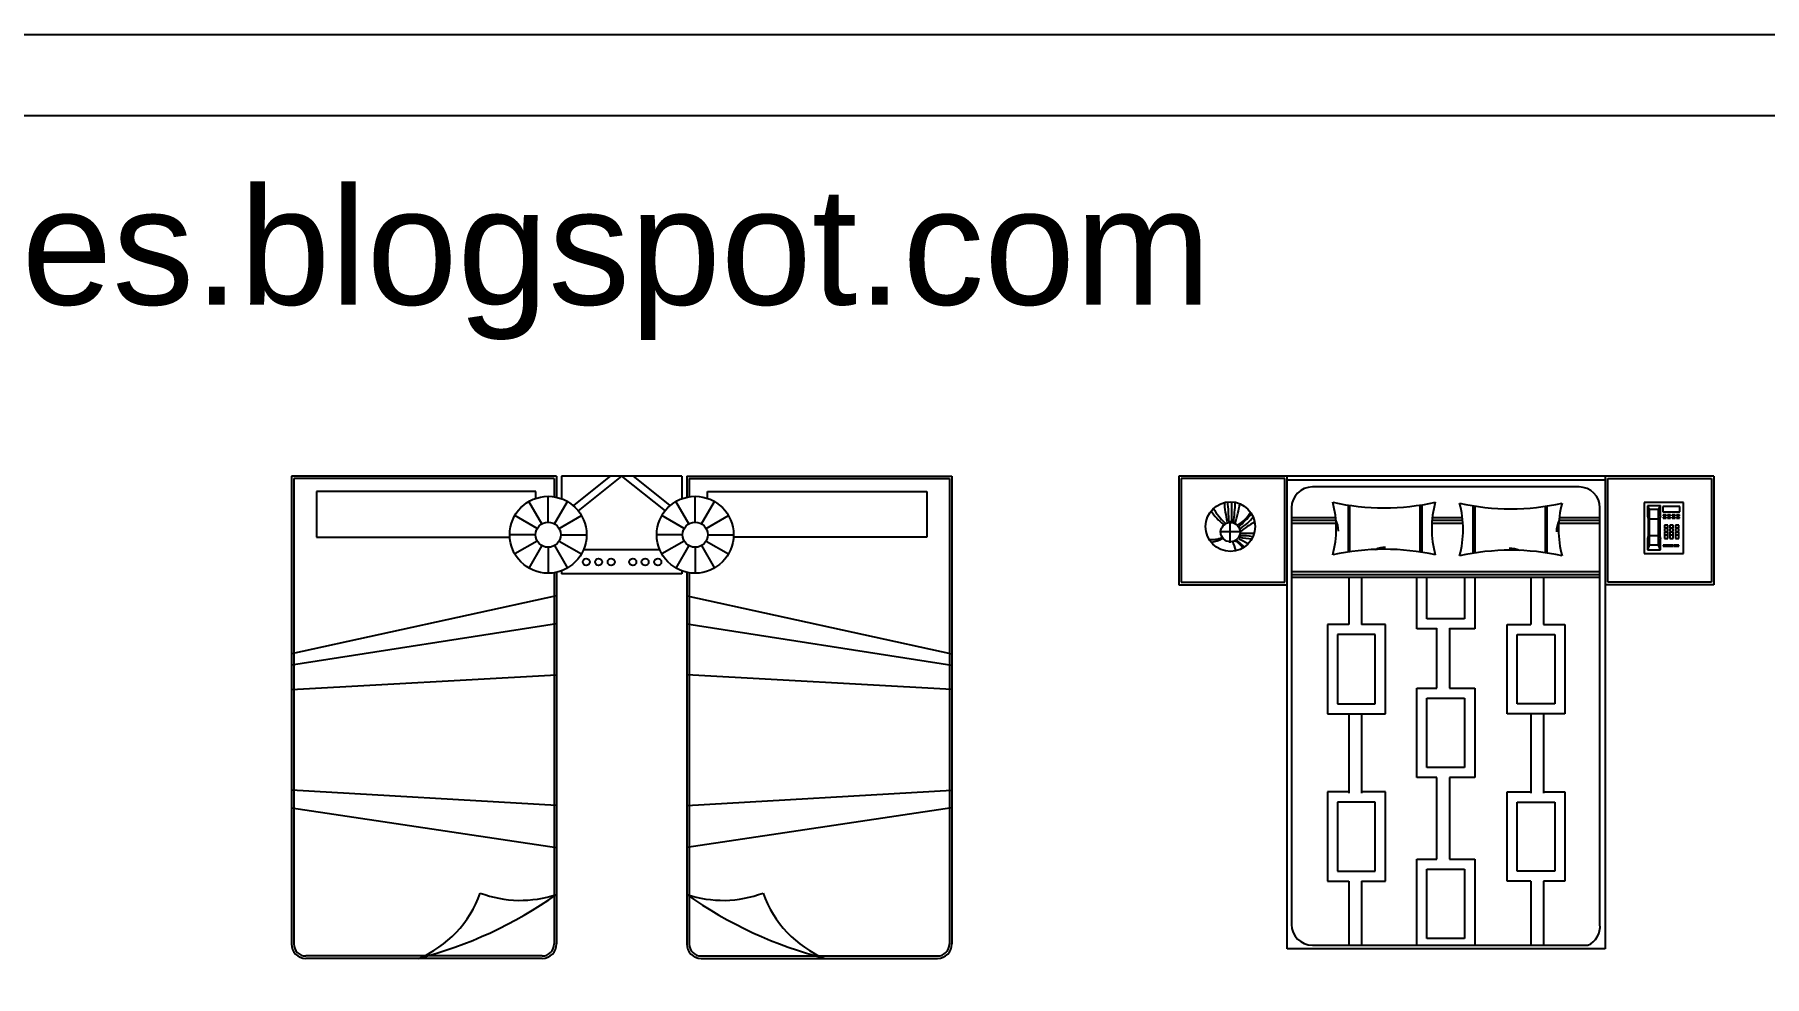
# Model space of a CAD drawing. Header units: inches. Extents: x 11.4 to 53.9, y 13.7 to 38.5.
# Drawn here: x 16.67 to 23.84, y 34.6 to 38.5 of the extents above; entities that cross this region are included whole.
import ezdxf

# ---------------------------------------------------------------- set-up
doc = ezdxf.new("R2010")
doc.units = ezdxf.units.IN
doc.header["$MEASUREMENT"] = 0
for name, color, linetype in [('02', 2, 'Continuous'), ('1', 1, 'Continuous'), ('4', 4, 'Continuous'), ('kadrbm', 4, 'Continuous')]:
    doc.layers.add(name, color=color, linetype=linetype)
doc.styles.add('bmmm', font='swissel.ttf')

# ---------------------------------------------------------------- blocks, each defined once
blk = doc.blocks.new('kadrbm')
at = {"layer": 'kadrbm', "color": 4}
blk.add_lwpolyline([(0, 0), (0, 24.7972), (21, 24.7972), (21, 0), (0, 0)], close=True, dxfattribs=at)
blk.add_lwpolyline([(20.6631, 0.3257), (20.6631, 24.4603), (0.3369, 24.4603), (0.3369, 0.3257), (20.6631, 0.3257)], dxfattribs=at)
at = {"layer": 'kadrbm', "color": 211, "true_color": 0xf674fb, "style": 'bmmm'}
blk.add_text('www.cad-libraries.blogspot.com', height=0.485134, dxfattribs=at).set_placement((0.5726, 23.6772))

msp = doc.modelspace()

# ---------------------------------------------------------------- linework, layer by layer
at = {"layer": '02'}
for p, q in [((19.0561, 36.6703), (18.9053, 36.5501)), ((19.1043, 36.6703), (18.9241, 36.5266)), ((19.1043, 36.6703), (19.2845, 36.5266)), ((19.1524, 36.6703), (19.3032, 36.5501)), ((17.7443, 36.6603), (17.7443, 34.7303)), ((18.8243, 36.6603), (17.7443, 36.6603)), ((17.8387, 36.6061), (17.8387, 36.4167)), ((18.7481, 36.6061), (17.8387, 36.6061)), ((18.7481, 36.5782), (18.7481, 36.6061)), ((18.8243, 36.6603), (18.8243, 36.5828)), ((19.3843, 36.6603), (19.3843, 36.5828)), ((19.3843, 36.6603), (20.4643, 36.6603)), ((19.4605, 36.5782), (19.4605, 36.6061)), ((19.4605, 36.6061), (20.3698, 36.6061)), ((20.3698, 36.6061), (20.3698, 36.4167)), ((20.4643, 36.6603), (20.4643, 34.7303)), ((21.4248, 36.6598), (21.4248, 36.2298)), ((21.8546, 36.6598), (21.4248, 36.6598)), ((21.8546, 36.2298), (21.8546, 36.6598)), ((21.8655, 36.6542), (23.1854, 36.6542)), ((23.0758, 36.6254), (21.9694, 36.6254)), ((23.1946, 36.2298), (23.1946, 36.6598)), ((23.1946, 36.6598), (23.6244, 36.6598)), ((23.6244, 36.6598), (23.6244, 36.2298)), ((18.7733, 36.4722), (18.7196, 36.5653)), ((18.7993, 36.4792), (18.7993, 36.5867)), ((18.8254, 36.4722), (18.8791, 36.5653)), ((19.3832, 36.4722), (19.3294, 36.5653)), ((19.4092, 36.4792), (19.4092, 36.5867)), ((19.4353, 36.4722), (19.489, 36.5653)), ((21.8828, 36.5388), (21.8828, 34.8115)), ((22.1173, 36.5501), (22.1173, 36.3554)), ((22.1239, 36.5487), (22.1173, 36.5422)), ((22.1173, 36.5422), (22.1239, 36.5356)), ((22.1173, 36.5291), (22.1239, 36.5357)), ((22.1239, 36.5225), (22.1173, 36.5291)), ((22.1239, 36.5491), (22.1239, 36.3564)), ((22.4158, 36.55), (22.4158, 36.3555)), ((22.4234, 36.5487), (22.4168, 36.5422)), ((22.4168, 36.5422), (22.4234, 36.5356)), ((22.4168, 36.5291), (22.4234, 36.5357)), ((22.4234, 36.5225), (22.4168, 36.5291)), ((22.424, 36.5513), (22.424, 36.3542)), ((22.6352, 36.5474), (22.6352, 36.3504)), ((22.6358, 36.5449), (22.6424, 36.5383)), ((22.6424, 36.5383), (22.6358, 36.5317)), ((22.6424, 36.5252), (22.6358, 36.5318)), ((22.6358, 36.5186), (22.6424, 36.5252)), ((22.6434, 36.5461), (22.6434, 36.3517)), ((22.9353, 36.5452), (22.9353, 36.3525)), ((22.9353, 36.5449), (22.9419, 36.5383)), ((22.9419, 36.5383), (22.9353, 36.5317)), ((22.9419, 36.5252), (22.9353, 36.5318)), ((22.9353, 36.5186), (22.9419, 36.5252)), ((22.9419, 36.5462), (22.9419, 36.3515)), ((23.1624, 34.8115), (23.1624, 36.5388)), ((18.7542, 36.4532), (18.6612, 36.5069)), ((18.8444, 36.4532), (18.9375, 36.5069)), ((19.3641, 36.4532), (19.2711, 36.5069)), ((19.4543, 36.4532), (19.5474, 36.5069)), ((21.6281, 36.3941), (21.6281, 36.4848)), ((21.8828, 36.4987), (22.0659, 36.4987)), ((21.8828, 36.4872), (22.067, 36.4872)), ((21.8828, 36.4756), (22.0678, 36.4756)), ((22.1239, 36.522), (22.1173, 36.5154)), ((22.1173, 36.5154), (22.1239, 36.5088)), ((22.1173, 36.5023), (22.1239, 36.5089)), ((22.1239, 36.4957), (22.1173, 36.5023)), ((22.1239, 36.4967), (22.1173, 36.4901)), ((22.1173, 36.4901), (22.1239, 36.4835)), ((22.1173, 36.477), (22.1239, 36.4836)), ((22.1239, 36.4704), (22.1173, 36.477)), ((22.1239, 36.4699), (22.1173, 36.4633)), ((22.1173, 36.4633), (22.1239, 36.4567)), ((22.1173, 36.4503), (22.1239, 36.4568)), ((22.4234, 36.522), (22.4168, 36.5154)), ((22.4168, 36.5154), (22.4234, 36.5088)), ((22.4168, 36.5023), (22.4234, 36.5089)), ((22.4234, 36.4957), (22.4168, 36.5023)), ((22.4234, 36.4967), (22.4168, 36.4901)), ((22.4168, 36.4901), (22.4234, 36.4835)), ((22.4168, 36.477), (22.4234, 36.4836)), ((22.4234, 36.4704), (22.4168, 36.477)), ((22.4234, 36.4699), (22.4168, 36.4633)), ((22.4168, 36.4633), (22.4234, 36.4567)), ((22.4168, 36.4503), (22.4234, 36.4568)), ((22.4652, 36.4756), (22.5937, 36.4756)), ((22.466, 36.4872), (22.5928, 36.4872)), ((22.4671, 36.4987), (22.5916, 36.4987)), ((22.6358, 36.5181), (22.6424, 36.5115)), ((22.6424, 36.5115), (22.6358, 36.5049)), ((22.6424, 36.4984), (22.6358, 36.505)), ((22.6358, 36.4918), (22.6424, 36.4984)), ((22.6358, 36.4928), (22.6424, 36.4862)), ((22.6424, 36.4862), (22.6358, 36.4796)), ((22.6424, 36.4731), (22.6358, 36.4797)), ((22.6358, 36.4666), (22.6424, 36.4731)), ((22.6358, 36.466), (22.6424, 36.4595)), ((22.6424, 36.4595), (22.6358, 36.4529)), ((22.6424, 36.4464), (22.6358, 36.453)), ((22.9353, 36.5181), (22.9419, 36.5115)), ((22.9419, 36.5115), (22.9353, 36.5049)), ((22.9419, 36.4984), (22.9353, 36.505)), ((22.9353, 36.4918), (22.9419, 36.4984)), ((22.9353, 36.4928), (22.9419, 36.4862)), ((22.9419, 36.4862), (22.9353, 36.4796)), ((22.9419, 36.4731), (22.9353, 36.4797)), ((22.9353, 36.4666), (22.9419, 36.4731)), ((22.9353, 36.466), (22.9419, 36.4595)), ((22.9419, 36.4595), (22.9353, 36.4529)), ((22.9419, 36.4464), (22.9353, 36.453)), ((22.9916, 36.4756), (23.1624, 36.4756)), ((22.9925, 36.4872), (23.1624, 36.4872)), ((22.9938, 36.4987), (23.1624, 36.4987)), ((17.8387, 36.4167), (18.6401, 36.4167)), ((18.7472, 36.4271), (18.6398, 36.4271)), ((18.7542, 36.4011), (18.6612, 36.3474)), ((18.7733, 36.382), (18.7196, 36.289)), ((18.8254, 36.382), (18.8791, 36.289)), ((18.8444, 36.4011), (18.9375, 36.3474)), ((18.8514, 36.4271), (18.9589, 36.4271)), ((19.3571, 36.4271), (19.2497, 36.4271)), ((19.3641, 36.4011), (19.2711, 36.3474)), ((19.3832, 36.382), (19.3294, 36.289)), ((19.4353, 36.382), (19.489, 36.289)), ((19.4543, 36.4011), (19.5474, 36.3474)), ((19.4613, 36.4271), (19.5687, 36.4271)), ((20.3698, 36.4167), (19.5684, 36.4167)), ((21.6739, 36.4395), (21.584, 36.4395)), ((22.1239, 36.4437), (22.1173, 36.4503)), ((22.1239, 36.4438), (22.1173, 36.4373)), ((22.1173, 36.4373), (22.1239, 36.4307)), ((22.1173, 36.4242), (22.1239, 36.4308)), ((22.1239, 36.4176), (22.1173, 36.4242)), ((22.1239, 36.4171), (22.1173, 36.4105)), ((22.1173, 36.4105), (22.1239, 36.4039)), ((22.1173, 36.3974), (22.1239, 36.404)), ((22.1239, 36.3908), (22.1173, 36.3974)), ((22.1239, 36.3918), (22.1173, 36.3852)), ((22.1173, 36.3852), (22.1239, 36.3786)), ((22.4234, 36.4437), (22.4168, 36.4503)), ((22.4234, 36.4438), (22.4168, 36.4373)), ((22.4168, 36.4373), (22.4234, 36.4307)), ((22.4168, 36.4242), (22.4234, 36.4308)), ((22.4234, 36.4176), (22.4168, 36.4242)), ((22.4234, 36.4171), (22.4168, 36.4105)), ((22.4168, 36.4105), (22.4234, 36.4039)), ((22.4168, 36.3974), (22.4234, 36.404)), ((22.4234, 36.3908), (22.4168, 36.3974)), ((22.4234, 36.3918), (22.4168, 36.3852)), ((22.4168, 36.3852), (22.4234, 36.3786)), ((22.6358, 36.4398), (22.6424, 36.4464)), ((22.6358, 36.44), (22.6424, 36.4334)), ((22.6424, 36.4334), (22.6358, 36.4268)), ((22.6424, 36.4203), (22.6358, 36.4269)), ((22.6358, 36.4137), (22.6424, 36.4203)), ((22.6358, 36.4132), (22.6424, 36.4066)), ((22.6424, 36.4066), (22.6358, 36.4)), ((22.6424, 36.3935), (22.6358, 36.4001)), ((22.6358, 36.3869), (22.6424, 36.3935)), ((22.6358, 36.3879), (22.6424, 36.3813)), ((22.6424, 36.3813), (22.6358, 36.3747)), ((22.9353, 36.4398), (22.9419, 36.4464)), ((22.9353, 36.44), (22.9419, 36.4334)), ((22.9419, 36.4334), (22.9353, 36.4268)), ((22.9419, 36.4203), (22.9353, 36.4269)), ((22.9353, 36.4137), (22.9419, 36.4203)), ((22.9353, 36.4132), (22.9419, 36.4066)), ((22.9419, 36.4066), (22.9353, 36.4)), ((22.9419, 36.3935), (22.9353, 36.4001)), ((22.9353, 36.3869), (22.9419, 36.3935)), ((22.9353, 36.3879), (22.9419, 36.3813)), ((22.9419, 36.3813), (22.9353, 36.3747)), ((18.7993, 36.3751), (18.7993, 36.2676)), ((19.2622, 36.3652), (18.9463, 36.3652)), ((19.4092, 36.3751), (19.4092, 36.2676)), ((22.1173, 36.3721), (22.1239, 36.3787)), ((22.1239, 36.3655), (22.1173, 36.3721)), ((22.1239, 36.365), (22.1173, 36.3584)), ((22.1173, 36.3584), (22.1199, 36.3558)), ((22.4168, 36.3721), (22.4234, 36.3787)), ((22.4234, 36.3655), (22.4168, 36.3721)), ((22.4234, 36.365), (22.4168, 36.3584)), ((22.4168, 36.3584), (22.4194, 36.3558)), ((22.6424, 36.3682), (22.6358, 36.3748)), ((22.6358, 36.3617), (22.6424, 36.3682)), ((22.6358, 36.3611), (22.6424, 36.3546)), ((22.6424, 36.3546), (22.6398, 36.352)), ((22.9419, 36.3682), (22.9353, 36.3748)), ((22.9353, 36.3617), (22.9419, 36.3682)), ((22.9353, 36.3611), (22.9419, 36.3546)), ((22.9419, 36.3546), (22.9393, 36.352)), ((18.8243, 36.2715), (18.8243, 34.7303)), ((19.3843, 36.2715), (19.3843, 34.7303)), ((21.8828, 36.2741), (23.1624, 36.2741)), ((21.8828, 36.2625), (23.1624, 36.2625)), ((21.8828, 36.251), (23.1624, 36.251)), ((22.1208, 36.251), (22.1208, 36.0548)), ((22.1731, 36.251), (22.1731, 36.0548)), ((22.4023, 36.0367), (22.4023, 36.251)), ((22.4443, 36.0787), (22.4443, 36.251)), ((22.6009, 36.251), (22.6009, 36.0787)), ((22.6429, 36.251), (22.6429, 36.0367)), ((22.8761, 36.251), (22.8761, 36.0548)), ((22.9284, 36.251), (22.9284, 36.0548)), ((18.8343, 36.174), (17.7343, 35.9334)), ((19.3743, 36.174), (20.4743, 35.9334)), ((21.4248, 36.2298), (21.8546, 36.2298)), ((23.6244, 36.2298), (23.1946, 36.2298)), ((18.8343, 36.0576), (17.7343, 35.886)), ((19.3743, 36.0576), (20.4743, 35.886)), ((22.0319, 36.0548), (22.0319, 35.684)), ((22.1208, 36.0548), (22.0319, 36.0548)), ((22.2725, 36.0548), (22.1731, 36.0548)), ((22.2725, 35.684), (22.2725, 36.0548)), ((22.486, 36.0367), (22.4023, 36.0367)), ((22.6009, 36.0787), (22.4443, 36.0787)), ((22.486, 35.7914), (22.486, 36.0396)), ((22.5383, 36.0396), (22.5383, 35.7914)), ((22.6429, 36.0367), (22.5383, 36.0367)), ((22.7768, 35.684), (22.7768, 36.0548)), ((22.7768, 36.0548), (22.8761, 36.0548)), ((22.9284, 36.0548), (23.0173, 36.0548)), ((23.0173, 36.0548), (23.0173, 35.684)), ((22.2305, 36.0128), (22.0739, 36.0128)), ((22.0739, 36.0128), (22.0739, 35.726)), ((22.2305, 35.726), (22.2305, 36.0128)), ((22.8188, 35.726), (22.8188, 36.0128)), ((22.8188, 36.0128), (22.9753, 36.0128)), ((22.9753, 36.0128), (22.9753, 35.726)), ((17.7343, 35.7855), (18.8343, 35.8459)), ((20.4743, 35.7855), (19.3743, 35.8459)), ((22.4023, 35.4206), (22.4023, 35.7914)), ((22.4023, 35.7914), (22.486, 35.7914)), ((22.4443, 35.4626), (22.4443, 35.7494)), ((22.4443, 35.7494), (22.6009, 35.7494)), ((22.5383, 35.7914), (22.6429, 35.7914)), ((22.6009, 35.7494), (22.6009, 35.4626)), ((22.6429, 35.7914), (22.6429, 35.4206)), ((22.0319, 35.684), (22.2725, 35.684)), ((22.0739, 35.726), (22.2305, 35.726)), ((22.1208, 35.684), (22.1208, 35.355)), ((22.1731, 35.684), (22.1731, 35.355)), ((23.0173, 35.684), (22.7768, 35.684)), ((22.9753, 35.726), (22.8188, 35.726)), ((22.8761, 35.684), (22.8761, 35.355)), ((22.9284, 35.684), (22.9284, 35.355)), ((22.6009, 35.4626), (22.4443, 35.4626)), ((22.486, 35.4206), (22.4023, 35.4206)), ((22.486, 35.0817), (22.486, 35.4206)), ((22.6429, 35.4206), (22.5383, 35.4206)), ((22.5383, 35.4206), (22.5383, 35.0817)), ((18.8343, 35.3038), (17.7343, 35.3678)), ((19.3743, 35.3038), (20.4743, 35.3678)), ((22.0319, 35.3607), (22.0319, 34.9899)), ((22.1208, 35.3607), (22.0319, 35.3607)), ((22.2305, 35.3187), (22.0739, 35.3187)), ((22.0739, 35.3187), (22.0739, 35.0319)), ((22.2725, 35.3607), (22.1731, 35.3607)), ((22.2305, 35.0319), (22.2305, 35.3187)), ((22.2725, 34.9899), (22.2725, 35.3607)), ((22.7768, 34.9899), (22.7768, 35.3607)), ((22.7768, 35.3607), (22.8761, 35.3607)), ((22.8188, 35.0319), (22.8188, 35.3187)), ((22.8188, 35.3187), (22.9753, 35.3187)), ((22.9284, 35.3607), (23.0173, 35.3607)), ((22.9753, 35.3187), (22.9753, 35.0319)), ((23.0173, 35.3607), (23.0173, 34.9899)), ((17.7343, 35.295), (18.8343, 35.1296)), ((20.4743, 35.295), (19.3743, 35.1296)), ((22.0739, 35.0319), (22.2305, 35.0319)), ((22.4023, 34.7249), (22.4023, 35.0817)), ((22.4023, 35.0817), (22.486, 35.0817)), ((22.4443, 34.7529), (22.4443, 35.0397)), ((22.4443, 35.0397), (22.6009, 35.0397)), ((22.5383, 35.0817), (22.6429, 35.0817)), ((22.6009, 35.0397), (22.6009, 34.7529)), ((22.6429, 35.0817), (22.6429, 34.7249)), ((22.9753, 35.0319), (22.8188, 35.0319)), ((22.0319, 34.9899), (22.1208, 34.9899)), ((22.1208, 34.9899), (22.1208, 34.7249)), ((22.1731, 34.9899), (22.2725, 34.9899)), ((22.1731, 34.9899), (22.1731, 34.7249)), ((22.8761, 34.9899), (22.7768, 34.9899)), ((22.8761, 34.9899), (22.8761, 34.7249)), ((23.0173, 34.9899), (22.9284, 34.9899)), ((22.9284, 34.9899), (22.9284, 34.7249)), ((22.6009, 34.7529), (22.4443, 34.7529)), ((18.7743, 34.6803), (17.7943, 34.6803)), ((19.4343, 34.6803), (20.4143, 34.6803)), ((21.9694, 34.7249), (23.1119, 34.7249))]:
    msp.add_line(p, q, dxfattribs=at)
for centre, radius in [((18.7993, 36.4271), 0.1595), ((19.4092, 36.4271), 0.1595), ((21.6294, 36.461), 0.1027), ((18.7993, 36.4271), 0.0521), ((19.4092, 36.4271), 0.0521), ((21.6294, 36.4381), 0.0401), ((18.9574, 36.3142), 0.0146), ((19.0087, 36.3142), 0.0146), ((19.061, 36.3142), 0.0146), ((19.1505, 36.3142), 0.0146), ((19.2017, 36.3142), 0.0146), ((19.2541, 36.3142), 0.0146)]:
    msp.add_circle(centre, radius, dxfattribs=at)
for centre, radius, start, end in [((21.9694, 36.5388), 0.0866, 90, 180), ((23.0758, 36.5388), 0.0866, 0, 90), ((21.7705, 36.6746), 0.2664, 214.18799, 229.94066), ((21.8288, 36.699), 0.3151, 211.2453, 224.91792), ((22.0876, 36.5933), 0.4848, 183.65643, 193.46535), ((20.5964, 36.4683), 1.0265, 0.72864, 5.36092), ((24.0314, 36.4956), 2.398, 178.40462, 180.36326), ((20.9157, 36.5917), 0.7347, 351.22106, 357.54378), ((21.0178, 36.663), 0.6592, 343.32423, 350.64155), ((22.2669, 37.5173), 0.9787, 257.42541, 282.57459), ((21.6525, 36.4528), 0.416, 344.76488, 15.23512), ((22.8805, 36.4528), 0.416, 164.76488, 195.23512), ((22.7923, 37.5134), 0.9787, 257.42541, 282.57459), ((22.1787, 36.4489), 0.416, 344.76488, 15.23512), ((23.4067, 36.4489), 0.416, 164.76488, 195.23512), ((21.6002, 36.5812), 0.1274, 297.45829, 331.58681), ((20.9713, 37.2051), 1.0174, 312.96399, 317.03601), ((21.5936, 36.5958), 0.1611, 297.60808, 324.18633), ((21.9631, 36.0631), 0.4773, 119.24563, 127.95264), ((21.957, 36.4388), 0.1208, 1.7836, 24.38533), ((23.1022, 36.4349), 0.1208, 155.61467, 178.2164), ((21.5524, 36.5085), 0.1017, 264.74946, 294.01356), ((21.5413, 36.5012), 0.105, 275.78729, 301.08261), ((21.53, 36.3339), 0.1255, 12.88334, 31.18911), ((21.5823, 36.3008), 0.1218, 35.82238, 56.61537), ((19.3641, 33.7742), 3.4882, 48.23459, 48.96797), ((21.4344, 35.9144), 0.5456, 60.66859, 65.1403), ((21.7401, 36.7803), 0.3706, 258.67225, 266.71623), ((21.6865, 37.9926), 1.559, 269.37645, 271.49827), ((21.679, 36.2045), 0.2184, 78.78082, 92.49603), ((22.2669, 35.3882), 0.9787, 77.42541, 102.57459), ((22.2674, 36.2988), 0.0756, 85.62003, 118.69037), ((22.7923, 35.3843), 0.9787, 77.42541, 102.57459), ((22.7918, 36.2949), 0.0756, 61.30963, 94.37997), ((18.088, 35.0902), 0.4541, 292.38757, 340.87445), ((17.8258, 36.362), 1.7468, 284.427, 305.26303), ((18.6835, 35.3812), 0.4702, 249.26595, 288.69386), ((19.525, 35.3812), 0.4702, 251.30614, 290.73405), ((20.3827, 36.362), 1.7468, 234.73697, 255.573), ((20.1205, 35.0902), 0.4541, 199.12555, 247.61243), ((21.9694, 34.8115), 0.0866, 180, 270), ((23.0779, 34.8024), 0.0849, 293.7339, 6.12039), ((17.7943, 34.7303), 0.05, 180, 270), ((18.7743, 34.7303), 0.05, 270, 0), ((19.4343, 34.7303), 0.05, 180, 270), ((20.4143, 34.7303), 0.05, 270, 0)]:
    msp.add_arc(centre, radius, start, end, dxfattribs=at)
at = {"layer": '1'}
for p, q in [((23.3459, 36.5602), (23.3459, 36.3494)), ((23.5089, 36.5602), (23.3459, 36.5602)), ((23.3598, 36.5475), (23.3598, 36.5042)), ((23.3598, 36.5475), (23.3671, 36.532)), ((23.4135, 36.5475), (23.3598, 36.5475)), ((23.3671, 36.532), (23.3671, 36.3838)), ((23.4056, 36.532), (23.3671, 36.532)), ((23.4056, 36.532), (23.4135, 36.5475)), ((23.4056, 36.3838), (23.4056, 36.532)), ((23.4135, 36.5042), (23.4135, 36.5479)), ((23.4228, 36.5447), (23.4228, 36.5222)), ((23.4938, 36.5447), (23.4228, 36.5447)), ((23.4938, 36.5222), (23.4938, 36.5447)), ((23.5089, 36.3494), (23.5089, 36.5602)), ((23.3598, 36.5042), (23.3623, 36.4929)), ((23.3623, 36.4929), (23.3623, 36.4207)), ((23.4056, 36.492), (23.3671, 36.492)), ((23.4135, 36.5042), (23.4103, 36.4929)), ((23.4103, 36.4929), (23.4103, 36.422)), ((23.4228, 36.5222), (23.4938, 36.5222)), ((23.4372, 36.5103), (23.4245, 36.5103)), ((23.4245, 36.5103), (23.4245, 36.5061)), ((23.4245, 36.5061), (23.4372, 36.5061)), ((23.4372, 36.5004), (23.4245, 36.5004)), ((23.4245, 36.5004), (23.4245, 36.4962)), ((23.4245, 36.4962), (23.4372, 36.4962)), ((23.4432, 36.4674), (23.4294, 36.4674)), ((23.4294, 36.4674), (23.4294, 36.4558)), ((23.4294, 36.4558), (23.4432, 36.4558)), ((23.4432, 36.4526), (23.4294, 36.4526)), ((23.4294, 36.4526), (23.4294, 36.4409)), ((23.4372, 36.5061), (23.4372, 36.5103)), ((23.4372, 36.4962), (23.4372, 36.5004)), ((23.4556, 36.5103), (23.4428, 36.5103)), ((23.4428, 36.5103), (23.4428, 36.5061)), ((23.4428, 36.5061), (23.4556, 36.5061)), ((23.4556, 36.5004), (23.4428, 36.5004)), ((23.4428, 36.5004), (23.4428, 36.4962)), ((23.4428, 36.4962), (23.4556, 36.4962)), ((23.4432, 36.4558), (23.4432, 36.4674)), ((23.4432, 36.4409), (23.4432, 36.4526)), ((23.4658, 36.4674), (23.452, 36.4674)), ((23.452, 36.4674), (23.452, 36.4558)), ((23.452, 36.4558), (23.4658, 36.4558)), ((23.4658, 36.4526), (23.452, 36.4526)), ((23.452, 36.4526), (23.452, 36.4409)), ((23.4556, 36.5061), (23.4556, 36.5103)), ((23.4556, 36.4962), (23.4556, 36.5004)), ((23.4739, 36.5103), (23.4612, 36.5103)), ((23.4612, 36.5103), (23.4612, 36.5061)), ((23.4612, 36.5061), (23.4739, 36.5061)), ((23.4739, 36.5004), (23.4612, 36.5004)), ((23.4612, 36.5004), (23.4612, 36.4962)), ((23.4612, 36.4962), (23.4739, 36.4962)), ((23.4658, 36.4558), (23.4658, 36.4674)), ((23.4658, 36.4409), (23.4658, 36.4526)), ((23.4739, 36.5061), (23.4739, 36.5103)), ((23.4739, 36.4962), (23.4739, 36.5004)), ((23.4891, 36.4674), (23.4753, 36.4674)), ((23.4753, 36.4674), (23.4753, 36.4558)), ((23.4753, 36.4558), (23.4891, 36.4558)), ((23.4891, 36.4526), (23.4753, 36.4526)), ((23.4753, 36.4526), (23.4753, 36.4409)), ((23.4923, 36.5103), (23.4796, 36.5103)), ((23.4796, 36.5103), (23.4796, 36.5061)), ((23.4796, 36.5061), (23.4923, 36.5061)), ((23.4923, 36.5004), (23.4796, 36.5004)), ((23.4796, 36.5004), (23.4796, 36.4962)), ((23.4796, 36.4962), (23.4923, 36.4962)), ((23.4891, 36.4558), (23.4891, 36.4674)), ((23.4891, 36.4409), (23.4891, 36.4526)), ((23.4923, 36.5061), (23.4923, 36.5103)), ((23.4923, 36.4962), (23.4923, 36.5004)), ((23.3623, 36.4207), (23.3598, 36.4111)), ((23.3598, 36.4111), (23.3598, 36.3644)), ((23.3671, 36.3838), (23.3598, 36.3644)), ((23.3671, 36.4241), (23.4056, 36.4241)), ((23.4056, 36.3838), (23.3671, 36.3838)), ((23.4135, 36.3644), (23.4056, 36.3838)), ((23.4103, 36.422), (23.4135, 36.4111)), ((23.4135, 36.3639), (23.4135, 36.4111)), ((23.4665, 36.3838), (23.4241, 36.3838)), ((23.4241, 36.3838), (23.4241, 36.3798)), ((23.4241, 36.3798), (23.4665, 36.3798)), ((23.4294, 36.4409), (23.4432, 36.4409)), ((23.4294, 36.4378), (23.4294, 36.4113)), ((23.4432, 36.4378), (23.4294, 36.4378)), ((23.4294, 36.4261), (23.4432, 36.4261)), ((23.4294, 36.4113), (23.4432, 36.4113)), ((23.4432, 36.4113), (23.4432, 36.4378)), ((23.4466, 36.3838), (23.4466, 36.3798)), ((23.452, 36.4409), (23.4658, 36.4409)), ((23.4658, 36.4378), (23.452, 36.4378)), ((23.452, 36.4378), (23.452, 36.4113)), ((23.452, 36.4261), (23.4658, 36.4261)), ((23.452, 36.4113), (23.4658, 36.4113)), ((23.4658, 36.4113), (23.4658, 36.4378)), ((23.4665, 36.3798), (23.4665, 36.3838)), ((23.489, 36.3838), (23.4692, 36.3838)), ((23.4692, 36.3838), (23.4692, 36.3798)), ((23.4692, 36.3798), (23.489, 36.3798)), ((23.4753, 36.4409), (23.4891, 36.4409)), ((23.4891, 36.4378), (23.4753, 36.4378)), ((23.4753, 36.4378), (23.4753, 36.4113)), ((23.4753, 36.4261), (23.4891, 36.4261)), ((23.4753, 36.4113), (23.4891, 36.4113)), ((23.489, 36.3798), (23.489, 36.3838)), ((23.4891, 36.4113), (23.4891, 36.4378)), ((23.3459, 36.3494), (23.5089, 36.3494)), ((23.3598, 36.3644), (23.4135, 36.3644))]:
    msp.add_line(p, q, dxfattribs=at)
at = {"layer": '4'}
for p, q in [((17.7343, 36.6703), (17.7343, 34.7303)), ((18.8343, 36.6703), (17.7343, 36.6703)), ((18.8343, 36.6703), (18.8343, 36.5828)), ((19.3543, 36.6703), (18.8543, 36.6703)), ((18.8543, 36.6703), (18.8543, 36.5769)), ((19.3543, 36.6703), (19.3543, 36.5769)), ((19.3743, 36.6703), (20.4743, 36.6703)), ((19.3743, 36.6703), (19.3743, 36.5828)), ((20.4743, 36.6703), (20.4743, 34.7303)), ((21.4148, 36.6698), (21.4148, 36.2198)), ((23.6344, 36.6698), (21.4148, 36.6698)), ((21.8646, 34.7098), (21.8646, 36.6698)), ((23.1846, 36.6698), (23.1846, 34.7098)), ((23.6344, 36.6698), (23.6344, 36.2198)), ((18.8343, 36.2715), (18.8343, 34.7303)), ((18.8543, 36.2774), (18.8543, 36.2654)), ((19.3543, 36.2654), (18.8543, 36.2654)), ((19.3543, 36.2774), (19.3543, 36.2654)), ((19.3743, 36.2715), (19.3743, 34.7303)), ((21.4148, 36.2198), (21.8646, 36.2198)), ((23.6344, 36.2198), (23.1846, 36.2198)), ((18.7743, 34.6703), (17.7943, 34.6703)), ((19.4343, 34.6703), (20.4143, 34.6703)), ((23.1846, 34.7098), (21.8646, 34.7098))]:
    msp.add_line(p, q, dxfattribs=at)
for centre, start, end in [((17.7943, 34.7303), 180, 270), ((18.7743, 34.7303), 270, 0), ((19.4343, 34.7303), 180, 270), ((20.4143, 34.7303), 270, 0)]:
    msp.add_arc(centre, 0.06, start, end, dxfattribs=at)

# ---------------------------------------------------------------- block references
at = {"layer": 'kadrbm'}
msp.add_blockref('kadrbm', (11.4111, 13.7039), dxfattribs=at)

doc.saveas('drawing.dxf')
